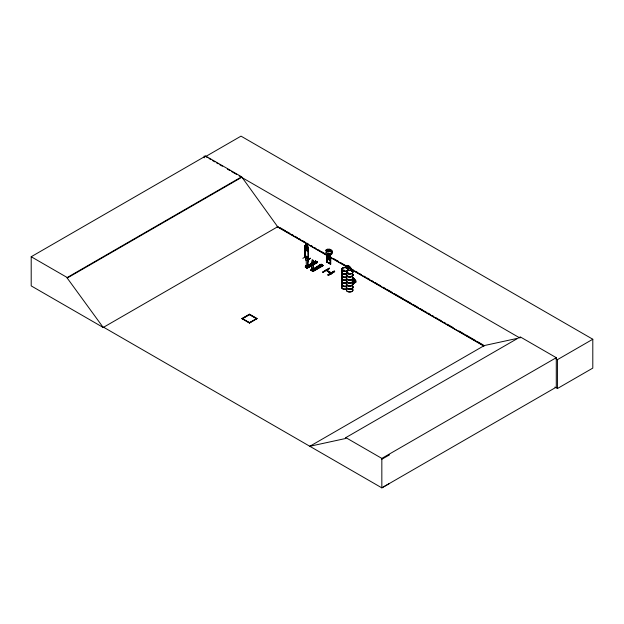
<?xml version="1.0" encoding="UTF-8"?>
<svg xmlns="http://www.w3.org/2000/svg" width="624" height="624" viewBox="0 0 624 624"><rect width="100%" height="100%" fill="white"/><g stroke="black" fill="none" stroke-linecap="round" stroke-linejoin="round"><path stroke-width="0.94" d="M307.64 267.025L307.897 261.612A1.771 1.022 60 0 0 307.64 259.194L307.64 257.634A0.881 0.507 60 0 0 307.016 256.55A0.881 0.507 60 0 0 306.384 256.909L306.462 256.87A0.881 0.507 60 0 1 307.094 256.503A0.881 0.507 60 0 1 307.718 257.587L307.718 259.147A1.771 1.022 60 0 1 307.975 261.565L307.718 266.978L306.345 266.347L306.985 265.91M313.209 270.239L313.544 264.779A1.771 1.022 60 0 0 313.287 262.361L313.287 260.801L313.209 262.408M313.287 270.2L313.544 264.779M305.175 257.439L304.707 257.408L304.699 245.809C305.596 247.166 306.407 240.427 305.269 247.564L306.914 249.6L307.726 248.984L307.117 245.458L305.932 244.725L304.66 245.833L304.66 247.634L305.869 250.177L307.18 250.887M308.084 247.736L308.365 259.506L308.381 247.939L307.18 245.396L308.513 247.861L308.513 259.389M327.343 261.76L326.984 261.581L327.218 262.322L327.202 254.966M330.166 256.682L330.174 264.014L330.603 264.241L330.697 256.924L330.229 256.714M306.056 266.222L306.602 266.44M311.743 269.373C312.476 269.825 313.006 268.702 311.657 269.342M329.784 249.241L331.952 250.396L332.483 252.057L331.055 253.453L327.733 253.656L326.04 252.681C325.525 250.021 329.862 250.7 331.094 251.433L331.999 252.416L332.116 253.547L331.43 254.522L329.339 255.239L327.467 254.888L329.347 255.013M326.251 252.587L326.383 251.433L328.871 250.793M306.181 266.308L306.446 265.621L306.782 266.261M306.22 266.417L306.946 266.027L306.267 266.144M311.704 269.443L313.888 270.676L313.747 269.833L312.71 270.434L312.71 271.034L311.126 270.122L311.126 269.513L312.164 268.921L312.296 270.691L312.218 269.295L311.961 269.599L312.608 269.225L311.633 269.147L311.633 270.41L311.727 269.092L312.593 269.233M311.945 269.607L311.704 263.804L312.164 264.241M326.258 252.564L327.803 253.43L330.806 253.219L332.062 251.987L331.586 250.513L329.659 249.483L327.428 249.421L326.196 250.255L326.57 251.277M326.422 270.301L331.399 272.828L331.009 273.421L331.063 272.938M330.985 273.07L331.352 272.828M317.32 267.22C318.263 265.457 318.731 268.593 317.296 267.01M343.083 270.598L343.512 270.676M346.648 268.445L347.069 268.429M347.412 273.289L347.841 272.969L347.747 273.421M351.335 271.151L351.874 271.066M328.754 250.864L330.915 251.542L331.718 252.439L331.196 254.358L329.332 255.005M306.493 266.136L306.727 267.47M306.29 245.216L305.893 247.354L306.704 248.531L307.117 247.26L306.329 245.193M327.124 254.912L328.084 253.726L327.444 256.62L328.271 258.188L329.09 258.664L329.901 258.04L329.901 256.667L329.293 254.514L328.06 253.804L326.836 254.896L326.89 262.142L327.343 262.181M322.717 272.072L323.138 272.329L329.386 268.64L329.378 268.164L322.717 272.087M329.004 268.359L329.386 268.64M329.339 268.148L323.092 271.838L323.138 272.329M302.827 258.328L306.579 256.16M308.513 247.861L308.17 247.666L308.248 259.21M317.32 267.041L318.474 267.127L317.374 267.181M343.333 270.637L343.153 270.262M342.935 270.543L343.317 270.262M351.476 271.3L351.694 270.917M326.383 270.371C335.244 275.8 331.399 274.708 326.126 270.083C328.115 270.66 337.147 277.103 326.126 270.083M307.156 250.832L308.389 249.74L307.141 250.91L305.869 250.177M329.293 259.912C331.734 258.929 330.197 256.105 329.308 254.483L328.045 253.75M326.875 256.667L328.045 259.241L329.355 259.951L330.564 258.866M343.013 270.309L342.794 270.73M342.779 270.605L343.418 270.621M347.654 273.203L348.02 273.343M347.747 273.328L348.27 273.203L347.927 272.938M326.001 250.208L327.304 249.171L329.792 249.233M326.18 250.279L327.444 249.405M310.892 263.913L305.284 267.095L305.417 266.214L306.446 265.621M305.308 267.095L311.891 263.227M314.527 261.557L316.399 262.79L314.527 261.706L315.557 260.965L313.232 262.564M305.791 267.283L311.017 264.069M314.465 262.462L315.923 261.323L312.811 262.696L314.683 263.78L312.811 262.548L313.841 261.955L315.713 263.032L313.841 261.955M317.343 262.314L317.078 261.979L306.782 267.946L317.577 262.447L315.557 260.965M307.063 268.102L308.318 266.705L308.318 267.454M317.296 262.275L315.557 261.113M320.096 264.771C325.486 267.766 317.499 264.365 321.149 264.42M312.164 268.921L310.986 269.435L310.986 270.184L313.006 271.518L323.162 265.66L321.134 264.326L310.83 270.278L311.462 270.66M321.134 264.326L321.641 264.794L313.045 269.755M321.376 264.662L311.197 270.488M312.757 271.393L323.029 265.496L312.359 271.159L323.014 265.403L321.134 264.178M312.71 271.354L312.858 270.52L313.888 269.919M328.06 274.708L334.324 271.027L334.721 271.682L328.481 275.426L328.06 274.708L328.169 275.184L334.417 271.495L328.068 275.184M328.115 274.778L334.324 271.027M103.678 327.265L103.272 327.506L31.2 285.893L31.2 256.737L205.639 156.023L241.652 176.81L277.664 226.762L327.311 255.427M205.639 156.023L205.639 156.562L241.012 136.141L592.8 339.245L592.8 368.105L557.427 388.526L554.9 387.059M31.2 256.737L67.213 277.524L241.652 176.81M389.47 483.506L381.833 487.859L103.631 327.241L103.217 327.475L67.213 278.062L241.652 177.349M103.217 327.475L278.07 226.528M304.832 256.838L304.707 257.408L308.42 259.506M306.205 260.543L306.127 260.59A1.771 1.022 60 0 1 306.384 258.469L306.462 258.422A1.771 1.022 60 0 0 306.205 260.543L306.368 266.214M307.359 259.873L310.378 258.164L308.318 259.802M307.382 260.075L310.409 258.383L308.108 259.685M305.417 266.214L306.587 265.707M306.485 266.44L306.064 265.933L306.064 267.197L306.158 265.879L307.024 266.019M312.109 264.545L310.861 263.819L311.891 263.078M314.098 262.252L315.939 261.417M315.923 261.323L305.62 267.275L311.384 264.28M328.879 254.514L329.293 256.316L328.879 257.587L328.068 255.606L328.466 254.272L328.918 254.491M305.557 266.3L305.557 266.9L307.141 267.813L307.141 267.212L308.318 266.705M329.293 254.514L330.603 257.01M306.774 267.93L312.39 264.685M313.802 263.866L317.078 261.979M307.804 267.626L317.437 262.041M307.141 268.141L317.437 262.189M307.265 268.125L317.585 262.439M330.603 264.241L330.697 256.924M311.844 269.669L312.016 268.835M316.43 266.885C321.968 269.381 313.724 267.158 317.46 266.292L319.34 267.524L317.46 266.292M318.38 265.762C323.918 268.258 315.674 266.035 319.41 265.169L321.29 266.401L319.41 265.169M310.994 270.286L321.493 264.537M329.308 259.974L328.107 259.178M313.006 269.74L321.617 264.794M327.046 261.596L327.272 261.893M312.343 271.144L322.647 265.192M313.373 270.847L323.006 265.262M330.19 263.695L330.673 263.687M330.346 263.5L330.743 264.147L327.101 262.025M241.995 318.513L249.491 314.184L256.994 318.513L249.491 323.084L241.995 318.513L249.491 322.842L256.994 318.513M241.995 318.755L249.491 314.426L256.994 318.755M249.491 314.668L242.408 318.755L249.491 322.6L256.573 318.755L249.491 314.668L249.491 314.184M353.005 281.525L355.75 282.407L355.789 280.964L354.245 278.608L352.622 277.711L354.448 279.131L354.572 278.663L353.044 277.774M353.005 278.694L355.836 280.964L354.206 278.632M355.547 281.338L353.496 279.692L352.88 279.802L354.19 281.51L355.547 281.814L355.586 281.315M352.911 281.697L354.572 282.508L354.448 282.976L352.638 282.032L354.206 282.984L355.789 282.454L355.75 280.987M309.41 446.519L484.263 345.563L516.477 338.559M309.816 446.277L345.829 438.446L345.829 437.611L520.268 336.898L556.28 357.685L556.28 387.145L381.833 487.859L381.833 458.398L556.28 357.685M520.268 337.732L519.862 337.974L239.14 175.898M555.758 358.699L557.427 359.666L592.8 339.245M381.833 459.241L389.47 454.888M343.574 270.73L342.888 270.496M351.694 271.222L351.398 271.183M348.262 273.437L347.467 273.312M304.801 257.267L308.513 259.405M308.131 258.765L308.303 259.483M330.314 263.921L330.353 258.531M328.528 252.034L326.617 251.3M347.841 273.117L348.418 273.211M304.84 256.87L305.183 257.47M305.019 257.143L304.707 256.987M304.84 257.291L304.84 247.666M305.019 257.556L305.175 247.861M331.718 252.439L331.82 253.477M305.526 267.228L307.406 268.304M327.077 262.033L327.023 254.81M205.639 156.562L207.316 157.529M208.993 158.496L210.67 159.463M212.339 160.43L214.851 161.881M216.528 162.848L218.205 163.816M219.882 164.783L222.394 166.234M227.417 169.135L229.928 170.586M231.605 171.553L236.629 174.447M279.755 227.495L285.644 230.896M287.329 231.871L289.856 233.329M291.533 234.296L293.218 235.271M294.902 236.239L297.43 237.697M299.114 238.672L300.791 239.647M302.476 240.614L305.003 242.073M306.688 243.048L308.365 244.015M310.892 245.474L312.577 246.449M314.262 247.416L315.939 248.391M318.466 249.85L320.151 250.817M321.836 251.792L326.882 254.709M333.614 258.593L338.668 261.511M340.345 262.478L346.242 265.879M347.919 266.854L350.446 268.312M352.131 269.279L353.816 270.254M355.501 271.229L358.02 272.68M359.705 273.655L361.39 274.63M363.909 276.081L365.594 277.056M367.279 278.031L369.806 279.49M371.491 280.457L373.168 281.432M374.852 282.399L377.38 283.858M379.064 284.833L380.741 285.8M383.269 287.258L384.953 288.233M386.638 289.201L392.527 292.601M394.212 293.576L403.471 298.919M405.148 299.894L411.044 303.295M412.721 304.262L418.618 307.671M420.295 308.638L422.822 310.097M424.507 311.072L426.192 312.039M427.877 313.014L430.396 314.473M432.081 315.44L433.766 316.415M436.285 317.873L437.97 318.841M439.655 319.816L441.34 320.783M443.867 322.241L445.544 323.216M447.229 324.184L453.118 327.592M459.014 330.993L464.061 333.902M465.746 334.877L475.847 340.704M477.524 341.679L483.421 345.08M330.564 257.002L330.26 256.792M330.681 257.369L483.85 345.805M277.111 226.684L326.929 255.45M330.307 257.392L483.974 346.117M305.869 244.686L307.156 245.435M345.158 267.353L345.68 267.657A4.454 2.574 60 0 1 348.832 265.84A4.454 2.574 60 0 1 351.975 271.292M307.983 247.595L308.381 247.939M330.314 263.624L327.272 262.018L330.502 263.788M330.564 264.217L326.914 262.135M353.044 278.164L354.572 279.053M352.911 278.242L354.448 279.131M310.861 263.671L312.109 264.389M345.829 437.611L381.833 458.398M326.836 256.667L328.084 259.217M312.039 269.552L313.747 270.442L313.747 269.833M325.931 250.107L326.438 251.316M305.05 245.95L305.05 257.556M311.938 269.435L311.782 263.765A1.771 1.022 60 0 1 312.039 261.643L312.039 260.083A0.881 0.507 60 0 1 312.585 259.771A0.881 0.507 60 0 1 313.209 260.848M557.427 359.666L557.427 388.526M354.448 282.586L354.448 282.976M327.358 257.712L327.397 262.244M308.17 266.62L308.17 267.22M306.462 256.87L306.384 258.469M249.491 322.6L249.491 323.084M204.227 155.914L204.227 157.825M67.213 277.524L67.213 278.062M352.919 277.711A3.354 1.934 0 0 1 349.237 280.129A3.354 1.934 0 0 1 346.772 277.243M352.919 274.521A3.354 1.934 0 0 1 349.237 276.947A3.354 1.934 0 0 1 346.772 274.053M352.919 277.547A3.354 1.934 0 0 1 349.237 279.965A3.354 1.934 0 0 1 346.772 277.079M352.919 274.357A3.354 1.934 0 0 1 349.237 276.783A3.354 1.934 0 0 1 346.772 273.889M352.864 274.716A3.299 1.903 0 0 1 349.674 277.111A3.299 1.903 0 0 1 346.492 274.716M352.864 274.186A3.299 1.903 0 0 1 349.674 276.58A3.299 1.903 0 0 1 346.492 274.186M352.864 277.898A3.299 1.903 0 0 1 349.674 280.301A3.299 1.903 0 0 1 346.492 277.898M352.872 277.368A3.307 1.911 0 0 1 349.674 279.77A3.307 1.911 0 0 1 346.484 277.368M352.864 280.574A3.299 1.903 0 0 1 349.674 282.976A3.299 1.903 0 0 1 346.492 280.574M352.919 286.79A3.354 1.934 0 0 1 349.237 289.208A3.354 1.934 0 0 1 346.772 286.322M352.856 280.855A3.292 1.903 0 0 1 349.674 283.249A3.292 1.903 0 0 1 346.499 280.855M352.856 289.466A3.292 1.903 0 0 1 349.674 291.86A3.292 1.903 0 0 1 346.499 289.466M352.88 280.699A3.315 1.911 0 0 1 349.674 283.101A3.315 1.911 0 0 1 346.476 280.699M352.919 283.6A3.354 1.934 0 0 1 349.237 286.026A3.354 1.934 0 0 1 346.772 283.132M352.919 286.627A3.354 1.934 0 0 1 349.237 289.045A3.354 1.934 0 0 1 346.772 286.159M352.919 283.436A3.354 1.934 0 0 1 349.237 285.862A3.354 1.934 0 0 1 346.772 282.968M352.864 283.795A3.299 1.903 0 0 1 349.674 286.19A3.299 1.903 0 0 1 346.492 283.795M352.864 283.257A3.299 1.903 0 0 1 349.674 285.659A3.299 1.903 0 0 1 346.492 283.257M352.864 286.978A3.299 1.903 0 0 1 349.674 289.38A3.299 1.903 0 0 1 346.492 286.978M352.864 286.447A3.299 1.903 0 0 1 349.674 288.842A3.299 1.903 0 0 1 346.492 286.447M352.864 289.653A3.299 1.903 0 0 1 349.674 292.055A3.299 1.903 0 0 1 346.492 289.653M346.663 277.181A3.354 1.934 0 0 1 342.623 276.869A3.354 1.934 0 0 1 342.085 274.537M346.64 277.337A3.299 1.903 0 0 1 342.654 277.033A3.299 1.903 0 0 1 342.131 274.739M346.632 279.817A3.284 1.895 0 0 1 342.67 279.521A3.284 1.895 0 0 1 342.147 277.228M346.663 273.998A3.354 1.934 0 0 1 342.623 273.686A3.354 1.934 0 0 1 342.085 271.346M342.623 270.949A3.354 1.934 0 0 1 344.12 270.449M346.648 276.806A3.307 1.911 0 0 1 342.654 276.502A3.307 1.911 0 0 1 342.124 274.201M346.648 274.154A3.307 1.911 0 0 1 342.654 273.85A3.307 1.911 0 0 1 342.124 271.549M342.654 271.151A3.307 1.911 0 0 1 344.136 270.66M346.663 277.017A3.354 1.934 0 0 1 342.623 276.705A3.354 1.934 0 0 1 342.085 274.373M346.663 273.835A3.354 1.934 0 0 1 342.623 273.523A3.354 1.934 0 0 1 342.085 271.183M342.623 270.785A3.354 1.934 0 0 1 344.12 270.286M346.64 273.616A3.299 1.903 0 0 1 342.654 273.32A3.299 1.903 0 0 1 342.131 271.019M342.654 270.621A3.299 1.903 0 0 1 344.136 270.13M346.663 286.26A3.354 1.934 0 0 1 342.623 285.948A3.354 1.934 0 0 1 342.085 283.616M346.64 286.416A3.299 1.903 0 0 1 342.654 286.112A3.299 1.903 0 0 1 342.131 283.819M346.632 288.896A3.284 1.895 0 0 1 342.67 288.6A3.284 1.895 0 0 1 342.147 286.307M346.64 280.301A3.299 1.903 0 0 1 342.654 279.997A3.299 1.903 0 0 1 342.131 277.696M346.648 288.99A3.315 1.911 0 0 1 342.646 288.686A3.315 1.911 0 0 1 342.124 286.377M346.648 289.091A3.315 1.911 0 0 1 342.646 288.787A3.315 1.911 0 0 1 342.124 286.478M346.663 283.078A3.354 1.934 0 0 1 342.623 282.766A3.354 1.934 0 0 1 342.085 280.426M346.64 285.886A3.299 1.903 0 0 1 342.654 285.581A3.299 1.903 0 0 1 342.131 283.28M346.648 283.234A3.307 1.911 0 0 1 342.654 282.929A3.307 1.911 0 0 1 342.124 280.628M346.663 286.096A3.354 1.934 0 0 1 342.623 285.784A3.354 1.934 0 0 1 342.085 283.452M346.663 282.914A3.354 1.934 0 0 1 342.623 282.602A3.354 1.934 0 0 1 342.085 280.262M346.64 282.695A3.299 1.903 0 0 1 342.654 282.399A3.299 1.903 0 0 1 342.131 280.098M346.148 267.922A3.721 2.145 60 0 1 348.434 266.237A3.721 2.145 60 0 1 351.32 270.122M308.006 258.843C312.772 261.058 299.005 254.062 308.038 258.882M348.02 273.671A3.315 1.911 0 0 0 352.989 272.009A3.315 1.911 0 0 0 348.02 270.356A3.315 1.911 0 0 0 348.02 273.671M348.028 273.92A3.292 1.903 0 0 0 352.973 272.267A3.292 1.903 0 0 0 348.028 270.621A3.292 1.903 0 0 0 348.028 273.92M349.674 282.789A3.292 1.903 0 0 0 352.856 280.394A3.292 1.903 0 0 1 349.674 282.781A3.292 1.903 0 0 1 346.499 280.394A3.292 1.903 0 0 0 349.674 282.781M343.34 270.949A3.292 1.903 0 0 0 348.286 269.303A3.292 1.903 0 0 0 343.34 267.657A3.292 1.903 0 0 0 343.34 270.949M343.34 271.214A3.292 1.903 0 0 0 348.286 269.568A3.292 1.903 0 0 0 343.34 267.914A3.292 1.903 0 0 0 343.34 271.214M342.654 279.724A3.299 1.903 0 0 0 346.64 280.02A3.307 1.911 0 0 1 342.654 279.739A3.307 1.911 0 0 1 342.124 277.438A3.299 1.903 0 0 0 342.654 279.724M343.333 271.058A3.315 1.911 0 0 0 348.301 269.404A3.315 1.911 0 0 0 343.333 267.743A3.315 1.911 0 0 0 343.333 271.058"/></g></svg>
